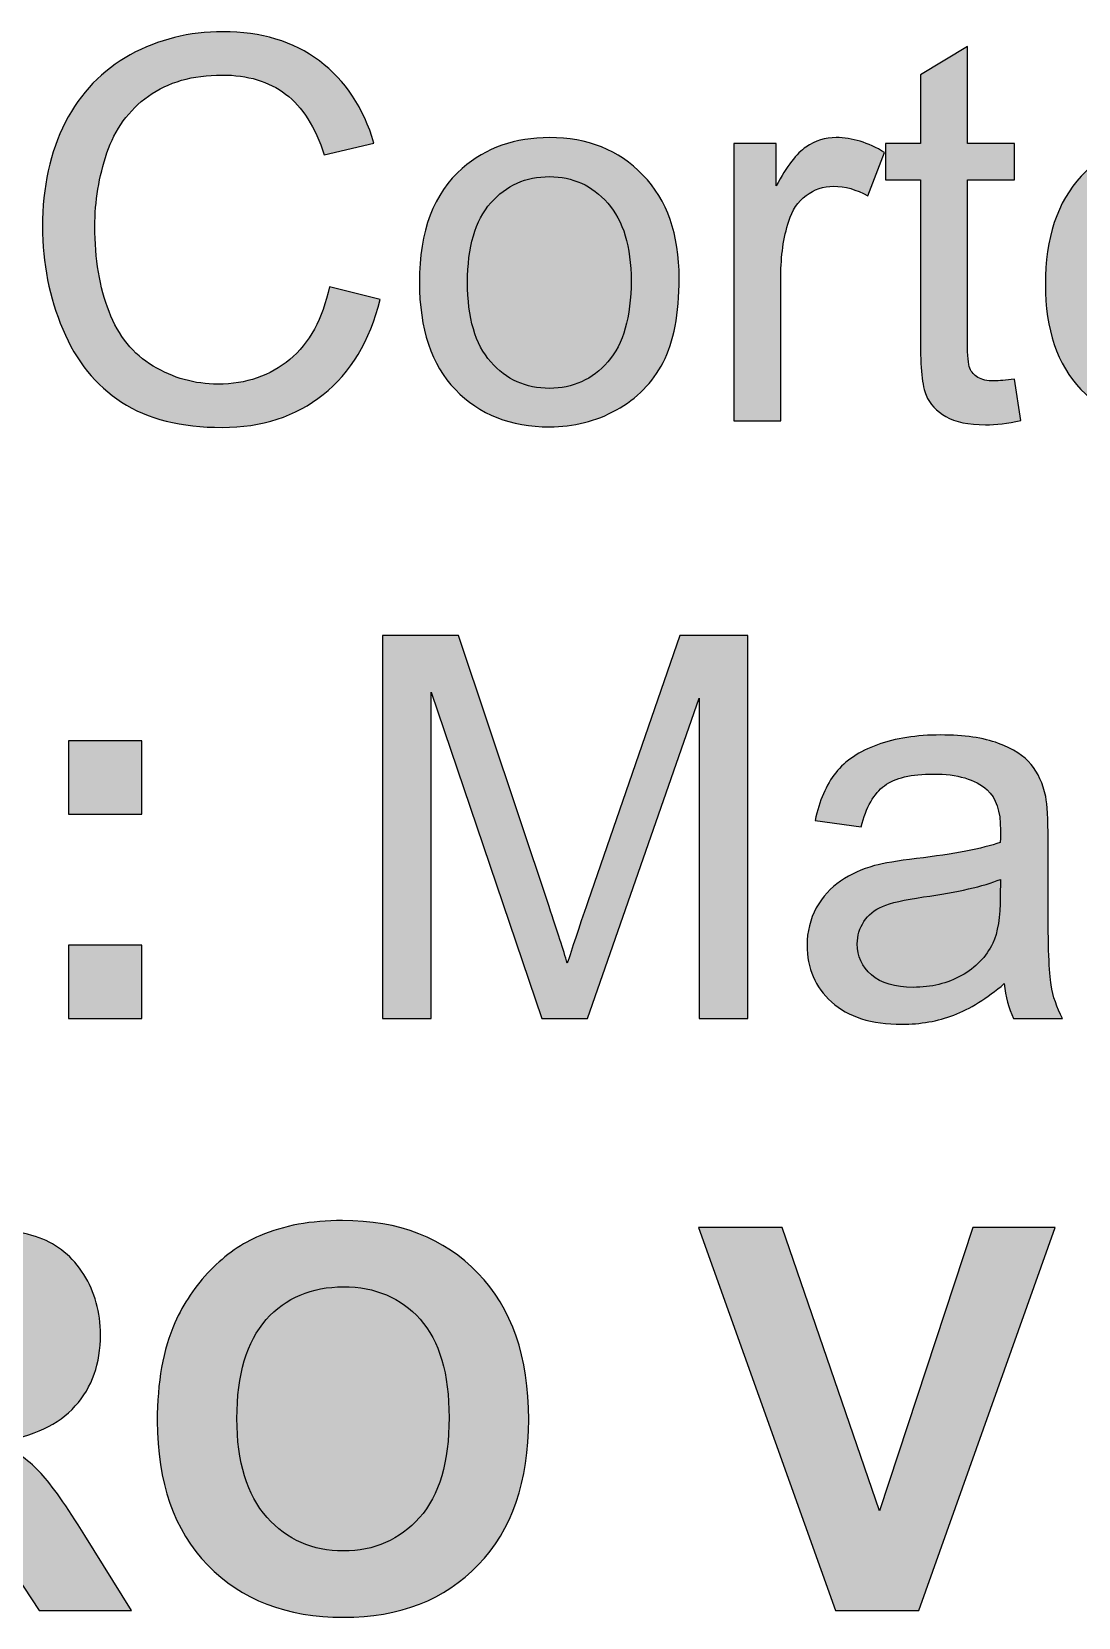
# Model space of a CAD drawing. Header units: centimetres. Extents: x -250 to 250, y -508 to 508.
# Drawn here: x -46.1 to 9.1, y 393.1 to 476.8 of the extents above; entities that cross this region are included whole.
import ezdxf

# ---------------------------------------------------------------- set-up
doc = ezdxf.new("R2010")
doc.units = ezdxf.units.CM
doc.header["$MEASUREMENT"] = 0
doc.layers.add('Capa 1', color=7, linetype='Continuous')

msp = doc.modelspace()

# ---------------------------------------------------------------- hatches: boundary and pattern name
at = {"layer": 'Capa 1', "true_color": 0x373435}
h = msp.add_hatch(color=250, dxfattribs=at)
edge = h.paths.add_edge_path()
edge.add_spline(control_points=[(-30.38687, 463.33389), (-30.38687, 463.33389), (-27.70576, 462.65656), (-27.70576, 462.65656), (-28.2655, 460.45993), (-29.27209, 458.79011), (-30.72553, 457.63771), (-32.17898, 456.4853), (-33.95698, 455.90674), (-36.05953, 455.90674), (-38.23264, 455.90674), (-40.00124, 456.34889), (-41.36531, 457.23789), (-42.72938, 458.12219), (-43.7642, 459.4063), (-44.47446, 461.08552), (-45.18472, 462.76945), (-45.5422, 464.57096), (-45.5422, 466.49948), (-45.5422, 468.60204), (-45.14238, 470.43648), (-44.33805, 472.00282), (-43.53372, 473.56915), (-42.39072, 474.75919), (-40.90905, 475.57293), (-39.42739, 476.38667), (-37.7952, 476.79119), (-36.0172, 476.79119), (-33.99461, 476.79119), (-32.29657, 476.27848), (-30.92309, 475.24837), (-29.5449, 474.21826), (-28.58535, 472.77422), (-28.04442, 470.91156), (-28.04442, 470.91156), (-30.66909, 470.29067), (-30.66909, 470.29067), (-31.13476, 471.75822), (-31.81679, 472.83067), (-32.70579, 473.49859), (-33.59479, 474.17122), (-34.71427, 474.50519), (-36.06424, 474.50519), (-37.61176, 474.50519), (-38.90998, 474.13359), (-39.9495, 473.39041), (-40.98901, 472.64722), (-41.72279, 471.64533), (-42.14142, 470.39415), (-42.56476, 469.13826), (-42.77642, 467.84474), (-42.77642, 466.51359), (-42.77642, 464.79674), (-42.52713, 463.29626), (-42.02853, 462.01685), (-41.52994, 460.73274), (-40.75383, 459.77789), (-39.7002, 459.14289), (-38.64657, 458.50789), (-37.50827, 458.19274), (-36.28061, 458.19274), (-34.78483, 458.19274), (-33.52424, 458.62548), (-32.48942, 459.48626), (-31.45461, 460.35174), (-30.75376, 461.63115), (-30.38687, 463.33389)], knot_values=[0, 0, 0, 0, 0.04545455, 0.04545455, 0.04545455, 0.09090909, 0.09090909, 0.09090909, 0.13636364, 0.13636364, 0.13636364, 0.18181818, 0.18181818, 0.18181818, 0.22727273, 0.22727273, 0.22727273, 0.27272727, 0.27272727, 0.27272727, 0.31818182, 0.31818182, 0.31818182, 0.36363636, 0.36363636, 0.36363636, 0.40909091, 0.40909091, 0.40909091, 0.45454545, 0.45454545, 0.45454545, 0.5, 0.5, 0.5, 0.54545455, 0.54545455, 0.54545455, 0.59090909, 0.59090909, 0.59090909, 0.63636364, 0.63636364, 0.63636364, 0.68181818, 0.68181818, 0.68181818, 0.72727273, 0.72727273, 0.72727273, 0.77272727, 0.77272727, 0.77272727, 0.81818182, 0.81818182, 0.81818182, 0.86363636, 0.86363636, 0.86363636, 0.90909091, 0.90909091, 0.90909091, 0.95454545, 0.95454545, 0.95454545, 1, 1, 1, 1], degree=3, periodic=1)
h = msp.add_hatch(color=250, dxfattribs=at)
edge = h.paths.add_edge_path()
edge.add_spline(control_points=[(5.77521, 458.46085), (5.77521, 458.46085), (6.11388, 456.26893), (6.11388, 456.26893), (5.41773, 456.12311), (4.79214, 456.04785), (4.24651, 456.04785), (3.3481, 456.04785), (2.65195, 456.18897), (2.15336, 456.47589), (1.65947, 456.76282), (1.3114, 457.13441), (1.10914, 457.60008), (0.90688, 458.06574), (0.8081, 459.04411), (0.8081, 460.53519), (0.8081, 460.53519), (0.8081, 468.97363), (0.8081, 468.97363), (0.8081, 468.97363), (-1.02634, 468.97363), (-1.02634, 468.97363), (-1.02634, 468.97363), (-1.02634, 470.89274), (-1.02634, 470.89274), (-1.02634, 470.89274), (0.8081, 470.89274), (0.8081, 470.89274), (0.8081, 470.89274), (0.8081, 474.51459), (0.8081, 474.51459), (0.8081, 474.51459), (3.29165, 476.00567), (3.29165, 476.00567), (3.29165, 476.00567), (3.29165, 470.89274), (3.29165, 470.89274), (3.29165, 470.89274), (5.77521, 470.89274), (5.77521, 470.89274), (5.77521, 470.89274), (5.77521, 468.97363), (5.77521, 468.97363), (5.77521, 468.97363), (3.29165, 468.97363), (3.29165, 468.97363), (3.29165, 468.97363), (3.29165, 460.39408), (3.29165, 460.39408), (3.29165, 459.68382), (3.33399, 459.22756), (3.42336, 459.0253), (3.50803, 458.82304), (3.64914, 458.66311), (3.84669, 458.54082), (4.04425, 458.42322), (4.32647, 458.36208), (4.69336, 458.36208), (4.96617, 458.36208), (5.32836, 458.395), (5.77521, 458.46085)], knot_values=[0, 0, 0, 0, 0.05, 0.05, 0.05, 0.1, 0.1, 0.1, 0.15, 0.15, 0.15, 0.2, 0.2, 0.2, 0.25, 0.25, 0.25, 0.3, 0.3, 0.3, 0.35, 0.35, 0.35, 0.4, 0.4, 0.4, 0.45, 0.45, 0.45, 0.5, 0.5, 0.5, 0.55, 0.55, 0.55, 0.6, 0.6, 0.6, 0.65, 0.65, 0.65, 0.7, 0.7, 0.7, 0.75, 0.75, 0.75, 0.8, 0.8, 0.8, 0.85, 0.85, 0.85, 0.9, 0.9, 0.9, 0.95, 0.95, 0.95, 1, 1, 1, 1], degree=3, periodic=1)
h = msp.add_hatch(color=250, dxfattribs=at)
edge = h.paths.add_edge_path()
edge.add_spline(control_points=[(-25.64083, 463.56908), (-25.64083, 466.27371), (-24.88823, 468.27748), (-23.37835, 469.58041), (-22.12246, 470.66226), (-20.58435, 471.20319), (-18.77342, 471.20319), (-16.76494, 471.20319), (-15.11864, 470.54467), (-13.83924, 469.22763), (-12.56453, 467.9153), (-11.92483, 466.09496), (-11.92483, 463.77604), (-11.92483, 461.89456), (-12.20705, 460.41759), (-12.7715, 459.34045), (-13.33594, 458.2633), (-14.15909, 457.42604), (-15.24094, 456.82867), (-16.31809, 456.2313), (-17.49872, 455.93497), (-18.77342, 455.93497), (-20.82423, 455.93497), (-22.47994, 456.58878), (-23.74523, 457.90111), (-25.01053, 459.21345), (-25.64083, 461.10434), (-25.64083, 463.56908)], knot_values=[0, 0, 0, 0, 0.11111111, 0.11111111, 0.11111111, 0.22222222, 0.22222222, 0.22222222, 0.33333333, 0.33333333, 0.33333333, 0.44444444, 0.44444444, 0.44444444, 0.55555556, 0.55555556, 0.55555556, 0.66666667, 0.66666667, 0.66666667, 0.77777778, 0.77777778, 0.77777778, 0.88888889, 0.88888889, 0.88888889, 1, 1, 1, 1], degree=3, periodic=1)
h = msp.add_hatch(color=250, dxfattribs=at)
edge = h.paths.add_edge_path()
edge.add_spline(control_points=[(-9.04146, 456.24541), (-9.04146, 456.24541), (-9.04146, 470.89274), (-9.04146, 470.89274), (-9.04146, 470.89274), (-6.8119, 470.89274), (-6.8119, 470.89274), (-6.8119, 470.89274), (-6.8119, 468.64908), (-6.8119, 468.64908), (-6.24275, 469.68859), (-5.71594, 470.37533), (-5.23146, 470.70459), (-4.74697, 471.03856), (-4.21546, 471.20319), (-3.6369, 471.20319), (-2.79964, 471.20319), (-1.94827, 470.93978), (-1.08279, 470.41767), (-1.08279, 470.41767), (-1.96709, 468.12696), (-1.96709, 468.12696), (-2.56916, 468.46563), (-3.17123, 468.63496), (-3.77331, 468.63496), (-4.31423, 468.63496), (-4.79872, 468.47033), (-5.22675, 468.14578), (-5.65479, 467.82122), (-5.96053, 467.36967), (-6.14397, 466.79111), (-6.42149, 465.91152), (-6.5579, 464.94726), (-6.5579, 463.89833), (-6.5579, 463.89833), (-6.5579, 456.24541), (-6.5579, 456.24541), (-6.5579, 456.24541), (-9.04146, 456.24541), (-9.04146, 456.24541)], knot_values=[0, 0, 0, 0, 0.07692308, 0.07692308, 0.07692308, 0.15384615, 0.15384615, 0.15384615, 0.23076923, 0.23076923, 0.23076923, 0.30769231, 0.30769231, 0.30769231, 0.38461538, 0.38461538, 0.38461538, 0.46153846, 0.46153846, 0.46153846, 0.53846154, 0.53846154, 0.53846154, 0.61538462, 0.61538462, 0.61538462, 0.69230769, 0.69230769, 0.69230769, 0.76923077, 0.76923077, 0.76923077, 0.84615385, 0.84615385, 0.84615385, 0.92307692, 0.92307692, 0.92307692, 1, 1, 1, 1], degree=3, periodic=1)
h = msp.add_hatch(color=250, dxfattribs=at)
edge = h.paths.add_edge_path()
edge.add_spline(control_points=[(18.2165, 460.98674), (18.2165, 460.98674), (20.78472, 460.64808), (20.78472, 460.64808), (20.38491, 459.157), (19.63702, 457.99519), (18.54576, 457.17204), (17.4545, 456.34889), (16.06221, 455.93497), (14.36417, 455.93497), (12.22869, 455.93497), (10.53535, 456.59348), (9.28417, 457.91052), (8.03298, 459.22285), (7.40739, 461.07141), (7.40739, 463.44678), (7.40739, 465.90211), (8.03769, 467.81182), (9.30298, 469.16648), (10.56828, 470.52585), (12.20987, 471.20319), (14.22776, 471.20319), (16.1798, 471.20319), (17.77435, 470.53996), (19.01143, 469.20882), (20.2485, 467.87767), (20.86939, 466.00559), (20.86939, 463.59259), (20.86939, 463.44678), (20.86469, 463.22571), (20.85528, 462.93408), (20.85528, 462.93408), (9.94739, 462.93408), (9.94739, 462.93408), (10.04147, 461.33011), (10.49302, 460.09774), (11.31147, 459.24637), (12.12521, 458.395), (13.14591, 457.96697), (14.36417, 457.96697), (15.27198, 457.96697), (16.04809, 458.20685), (16.6878, 458.68663), (17.33221, 459.16641), (17.84021, 459.93311), (18.2165, 460.98674)], knot_values=[0, 0, 0, 0, 0.06666667, 0.06666667, 0.06666667, 0.13333333, 0.13333333, 0.13333333, 0.2, 0.2, 0.2, 0.26666667, 0.26666667, 0.26666667, 0.33333333, 0.33333333, 0.33333333, 0.4, 0.4, 0.4, 0.46666667, 0.46666667, 0.46666667, 0.53333333, 0.53333333, 0.53333333, 0.6, 0.6, 0.6, 0.66666667, 0.66666667, 0.66666667, 0.73333333, 0.73333333, 0.73333333, 0.8, 0.8, 0.8, 0.86666667, 0.86666667, 0.86666667, 0.93333333, 0.93333333, 0.93333333, 1, 1, 1, 1], degree=3, periodic=1)
h = msp.add_hatch(color=250, dxfattribs=at)
edge = h.paths.add_edge_path()
edge.add_spline(control_points=[(-23.10083, 463.56437), (-23.10083, 461.6923), (-22.6916, 460.29059), (-21.87316, 459.36397), (-21.05001, 458.43263), (-20.0199, 457.96697), (-18.77342, 457.96697), (-17.54105, 457.96697), (-16.51564, 458.43263), (-15.69249, 459.36867), (-14.87405, 460.30471), (-14.46483, 461.72993), (-14.46483, 463.64433), (-14.46483, 465.45056), (-14.87875, 466.81933), (-15.7019, 467.74596), (-16.52505, 468.6773), (-17.55046, 469.14296), (-18.77342, 469.14296), (-20.0199, 469.14296), (-21.05001, 468.682), (-21.87316, 467.75537), (-22.6916, 466.82874), (-23.10083, 465.43174), (-23.10083, 463.56437)], knot_values=[0, 0, 0, 0, 0.125, 0.125, 0.125, 0.25, 0.25, 0.25, 0.375, 0.375, 0.375, 0.5, 0.5, 0.5, 0.625, 0.625, 0.625, 0.75, 0.75, 0.75, 0.875, 0.875, 0.875, 1, 1, 1, 1], degree=3, periodic=1)
h = msp.add_hatch(color=250, dxfattribs=at)
edge = h.paths.add_edge_path()
edge.add_spline(control_points=[(-27.58345, 424.71648), (-27.58345, 424.71648), (-27.58345, 444.92359), (-27.58345, 444.92359), (-27.58345, 444.92359), (-23.5759, 444.92359), (-23.5759, 444.92359), (-23.5759, 444.92359), (-18.79694, 430.61963), (-18.79694, 430.61963), (-18.35479, 429.28848), (-18.03494, 428.29129), (-17.83268, 427.62807), (-17.6022, 428.36185), (-17.24001, 429.4437), (-16.75083, 430.86892), (-16.75083, 430.86892), (-11.8872, 444.92359), (-11.8872, 444.92359), (-11.8872, 444.92359), (-8.30768, 444.92359), (-8.30768, 444.92359), (-8.30768, 444.92359), (-8.30768, 424.71648), (-8.30768, 424.71648), (-8.30768, 424.71648), (-10.8759, 424.71648), (-10.8759, 424.71648), (-10.8759, 424.71648), (-10.8759, 441.62159), (-10.8759, 441.62159), (-10.8759, 441.62159), (-16.77434, 424.71648), (-16.77434, 424.71648), (-16.77434, 424.71648), (-19.18264, 424.71648), (-19.18264, 424.71648), (-19.18264, 424.71648), (-25.01523, 441.93203), (-25.01523, 441.93203), (-25.01523, 441.93203), (-25.01523, 424.71648), (-25.01523, 424.71648), (-25.01523, 424.71648), (-27.58345, 424.71648), (-27.58345, 424.71648)], knot_values=[0, 0, 0, 0, 0.06666667, 0.06666667, 0.06666667, 0.13333333, 0.13333333, 0.13333333, 0.2, 0.2, 0.2, 0.26666667, 0.26666667, 0.26666667, 0.33333333, 0.33333333, 0.33333333, 0.4, 0.4, 0.4, 0.46666667, 0.46666667, 0.46666667, 0.53333333, 0.53333333, 0.53333333, 0.6, 0.6, 0.6, 0.66666667, 0.66666667, 0.66666667, 0.73333333, 0.73333333, 0.73333333, 0.8, 0.8, 0.8, 0.86666667, 0.86666667, 0.86666667, 0.93333333, 0.93333333, 0.93333333, 1, 1, 1, 1], degree=3, periodic=1)
at = {"layer": 'Capa 1', "true_color": 0x00a859}
h = msp.add_hatch(color=114, dxfattribs=at)
edge = h.paths.add_edge_path()
edge.add_spline(control_points=[(-44.17341, 435.49737), (-44.17341, 435.49737), (-44.17341, 439.36381), (-44.17341, 439.36381), (-44.17341, 439.36381), (-40.30697, 439.36381), (-40.30697, 439.36381), (-40.30697, 439.36381), (-40.30697, 435.49737), (-40.30697, 435.49737), (-40.30697, 435.49737), (-44.17341, 435.49737), (-44.17341, 435.49737)], knot_values=[0, 0, 0, 0, 0.25, 0.25, 0.25, 0.5, 0.5, 0.5, 0.75, 0.75, 0.75, 1, 1, 1, 1], degree=3, periodic=1)
at = {"layer": 'Capa 1', "true_color": 0x373435}
h = msp.add_hatch(color=250, dxfattribs=at)
edge = h.paths.add_edge_path()
edge.add_spline(control_points=[(5.23899, 426.55092), (4.31706, 425.76541), (3.42806, 425.21507), (2.57669, 424.89052), (1.72532, 424.56596), (0.8128, 424.40604), (-0.16557, 424.40604), (-1.77423, 424.40604), (-3.01131, 424.79644), (-3.87679, 425.58196), (-4.74227, 426.36278), (-5.17501, 427.36466), (-5.17501, 428.58292), (-5.17501, 429.29789), (-5.01038, 429.9517), (-4.68583, 430.54437), (-4.35657, 431.13703), (-3.92853, 431.60741), (-3.40171, 431.96489), (-2.8702, 432.32237), (-2.27753, 432.59518), (-1.61431, 432.77863), (-1.12512, 432.90563), (-0.38664, 433.02792), (0.59643, 433.15022), (2.60021, 433.3854), (4.08188, 433.67233), (5.02732, 434.00159), (5.03673, 434.34026), (5.04143, 434.55663), (5.04143, 434.646), (5.04143, 435.65259), (4.80625, 436.36285), (4.33588, 436.77677), (3.70088, 437.33652), (2.75543, 437.61403), (1.50425, 437.61403), (0.33303, 437.61403), (-0.53246, 437.40707), (-1.08749, 436.99785), (-1.64723, 436.58863), (-2.05645, 435.86426), (-2.32457, 434.82003), (-2.32457, 434.82003), (-4.75168, 435.1587), (-4.75168, 435.1587), (-4.5306, 436.19822), (-4.16842, 437.04018), (-3.66042, 437.67989), (-3.15242, 438.31959), (-2.41864, 438.80877), (-1.45908, 439.15685), (-0.50423, 439.50022), (0.61054, 439.67426), (1.87114, 439.67426), (3.12232, 439.67426), (4.14303, 439.52844), (4.92854, 439.23211), (5.70936, 438.93577), (6.28791, 438.56889), (6.6548, 438.12203), (7.02169, 437.67518), (7.2804, 437.11074), (7.43091, 436.4287), (7.51088, 436.00537), (7.55321, 435.24337), (7.55321, 434.1474), (7.55321, 434.1474), (7.55321, 430.85481), (7.55321, 430.85481), (7.55321, 428.5547), (7.60495, 427.10126), (7.70843, 426.48507), (7.80721, 425.86889), (8.01417, 425.28092), (8.31521, 424.71648), (8.31521, 424.71648), (5.71877, 424.71648), (5.71877, 424.71648), (5.46947, 425.23859), (5.30954, 425.85007), (5.23899, 426.55092)], knot_values=[0, 0, 0, 0, 0.03703704, 0.03703704, 0.03703704, 0.07407407, 0.07407407, 0.07407407, 0.11111111, 0.11111111, 0.11111111, 0.14814815, 0.14814815, 0.14814815, 0.18518519, 0.18518519, 0.18518519, 0.22222222, 0.22222222, 0.22222222, 0.25925926, 0.25925926, 0.25925926, 0.2962963, 0.2962963, 0.2962963, 0.33333333, 0.33333333, 0.33333333, 0.37037037, 0.37037037, 0.37037037, 0.40740741, 0.40740741, 0.40740741, 0.44444444, 0.44444444, 0.44444444, 0.48148148, 0.48148148, 0.48148148, 0.51851852, 0.51851852, 0.51851852, 0.55555556, 0.55555556, 0.55555556, 0.59259259, 0.59259259, 0.59259259, 0.62962963, 0.62962963, 0.62962963, 0.66666667, 0.66666667, 0.66666667, 0.7037037, 0.7037037, 0.7037037, 0.74074074, 0.74074074, 0.74074074, 0.77777778, 0.77777778, 0.77777778, 0.81481481, 0.81481481, 0.81481481, 0.85185185, 0.85185185, 0.85185185, 0.88888889, 0.88888889, 0.88888889, 0.92592593, 0.92592593, 0.92592593, 0.96296296, 0.96296296, 0.96296296, 1, 1, 1, 1], degree=3, periodic=1)
h = msp.add_hatch(color=250, dxfattribs=at)
edge = h.paths.add_edge_path()
edge.add_spline(control_points=[(5.04143, 432.05426), (4.13832, 431.68737), (2.78366, 431.37692), (0.97743, 431.12292), (-0.04797, 430.97711), (-0.77234, 430.81248), (-1.19568, 430.62903), (-1.61901, 430.44559), (-1.94357, 430.17748), (-2.17405, 429.82941), (-2.40453, 429.47663), (-2.52212, 429.08622), (-2.52212, 428.65348), (-2.52212, 427.99966), (-2.27283, 427.44933), (-1.76953, 427.01189), (-1.26623, 426.57444), (-0.53246, 426.35337), (0.4318, 426.35337), (1.38666, 426.35337), (2.23803, 426.56033), (2.98591, 426.97896), (3.7291, 427.39289), (4.27943, 427.96204), (4.62751, 428.6817), (4.89562, 429.24144), (5.02732, 430.06459), (5.02732, 431.15115), (5.02732, 431.15115), (5.04143, 432.05426), (5.04143, 432.05426)], knot_values=[0, 0, 0, 0, 0.1, 0.1, 0.1, 0.2, 0.2, 0.2, 0.3, 0.3, 0.3, 0.4, 0.4, 0.4, 0.5, 0.5, 0.5, 0.6, 0.6, 0.6, 0.7, 0.7, 0.7, 0.8, 0.8, 0.8, 0.9, 0.9, 0.9, 1, 1, 1, 1], degree=3, periodic=1)
at = {"layer": 'Capa 1', "true_color": 0x00a859}
h = msp.add_hatch(color=114, dxfattribs=at)
edge = h.paths.add_edge_path()
edge.add_spline(control_points=[(-44.17341, 424.71648), (-44.17341, 424.71648), (-44.17341, 428.58292), (-44.17341, 428.58292), (-44.17341, 428.58292), (-40.30697, 428.58292), (-40.30697, 428.58292), (-40.30697, 428.58292), (-40.30697, 424.71648), (-40.30697, 424.71648), (-40.30697, 424.71648), (-44.17341, 424.71648), (-44.17341, 424.71648)], knot_values=[0, 0, 0, 0, 0.25, 0.25, 0.25, 0.5, 0.5, 0.5, 0.75, 0.75, 0.75, 1, 1, 1, 1], degree=3, periodic=1)
h = msp.add_hatch(color=114, dxfattribs=at)
edge = h.paths.add_edge_path()
edge.add_spline(control_points=[(-59.0183, 393.4739), (-59.0183, 393.4739), (-59.0183, 413.68101), (-59.0183, 413.68101), (-59.0183, 413.68101), (-50.42463, 413.68101), (-50.42463, 413.68101), (-48.26563, 413.68101), (-46.6946, 413.49756), (-45.71623, 413.13538), (-44.73315, 412.77319), (-43.95234, 412.12879), (-43.36437, 411.20216), (-42.77641, 410.27082), (-42.48008, 409.21249), (-42.48008, 408.01775), (-42.48008, 406.49845), (-42.92223, 405.24727), (-43.81123, 404.25949), (-44.70023, 403.27171), (-46.02667, 402.65082), (-47.79526, 402.39212), (-46.91567, 401.87942), (-46.1913, 401.31497), (-45.62215, 400.69879), (-45.0483, 400.0826), (-44.27689, 398.98664), (-43.30793, 397.4156), (-43.30793, 397.4156), (-40.84319, 393.4739), (-40.84319, 393.4739), (-40.84319, 393.4739), (-45.72093, 393.4739), (-45.72093, 393.4739), (-45.72093, 393.4739), (-48.64663, 397.88597), (-48.64663, 397.88597), (-49.69556, 399.45231), (-50.41523, 400.44008), (-50.80563, 400.84931), (-51.19134, 401.25382), (-51.60056, 401.53605), (-52.0333, 401.68657), (-52.47074, 401.83708), (-53.15748, 401.91234), (-54.09822, 401.91234), (-54.09822, 401.91234), (-54.92608, 401.91234), (-54.92608, 401.91234), (-54.92608, 401.91234), (-54.92608, 393.4739), (-54.92608, 393.4739), (-54.92608, 393.4739), (-59.0183, 393.4739), (-59.0183, 393.4739)], knot_values=[0, 0, 0, 0, 0.05555556, 0.05555556, 0.05555556, 0.11111111, 0.11111111, 0.11111111, 0.16666667, 0.16666667, 0.16666667, 0.22222222, 0.22222222, 0.22222222, 0.27777778, 0.27777778, 0.27777778, 0.33333333, 0.33333333, 0.33333333, 0.38888889, 0.38888889, 0.38888889, 0.44444444, 0.44444444, 0.44444444, 0.5, 0.5, 0.5, 0.55555556, 0.55555556, 0.55555556, 0.61111111, 0.61111111, 0.61111111, 0.66666667, 0.66666667, 0.66666667, 0.72222222, 0.72222222, 0.72222222, 0.77777778, 0.77777778, 0.77777778, 0.83333333, 0.83333333, 0.83333333, 0.88888889, 0.88888889, 0.88888889, 0.94444444, 0.94444444, 0.94444444, 1, 1, 1, 1], degree=3, periodic=1)
h = msp.add_hatch(color=114, dxfattribs=at)
edge = h.paths.add_edge_path()
edge.add_spline(control_points=[(-39.48381, 403.45516), (-39.48381, 405.51538), (-39.17337, 407.24634), (-38.55719, 408.64805), (-38.10093, 409.67816), (-37.47063, 410.60479), (-36.6757, 411.42323), (-35.88078, 412.24168), (-35.01059, 412.84845), (-34.06515, 413.24827), (-32.80456, 413.77979), (-31.35111, 414.0479), (-29.70482, 414.0479), (-26.72267, 414.0479), (-24.34259, 413.12127), (-22.55048, 411.27271), (-20.76308, 409.41945), (-19.86937, 406.84653), (-19.86937, 403.54923), (-19.86937, 400.28016), (-20.75837, 397.72134), (-22.53167, 395.87749), (-24.30496, 394.02894), (-26.68033, 393.10701), (-29.64837, 393.10701), (-32.65404, 393.10701), (-35.04822, 394.02423), (-36.82152, 395.86338), (-38.59481, 397.69783), (-39.48381, 400.22842), (-39.48381, 403.45516)], knot_values=[0, 0, 0, 0, 0.1, 0.1, 0.1, 0.2, 0.2, 0.2, 0.3, 0.3, 0.3, 0.4, 0.4, 0.4, 0.5, 0.5, 0.5, 0.6, 0.6, 0.6, 0.7, 0.7, 0.7, 0.8, 0.8, 0.8, 0.9, 0.9, 0.9, 1, 1, 1, 1], degree=3, periodic=1)
h = msp.add_hatch(color=114, dxfattribs=at)
edge = h.paths.add_edge_path()
edge.add_spline(control_points=[(-3.67453, 393.4739), (-3.67453, 393.4739), (-10.90412, 413.68101), (-10.90412, 413.68101), (-10.90412, 413.68101), (-6.48264, 413.68101), (-6.48264, 413.68101), (-6.48264, 413.68101), (-1.3509, 398.72323), (-1.3509, 398.72323), (-1.3509, 398.72323), (3.57388, 413.68101), (3.57388, 413.68101), (3.57388, 413.68101), (7.9201, 413.68101), (7.9201, 413.68101), (7.9201, 413.68101), (0.73284, 393.4739), (0.73284, 393.4739), (0.73284, 393.4739), (-3.67453, 393.4739), (-3.67453, 393.4739)], knot_values=[0, 0, 0, 0, 0.14285714, 0.14285714, 0.14285714, 0.28571429, 0.28571429, 0.28571429, 0.42857143, 0.42857143, 0.42857143, 0.57142857, 0.57142857, 0.57142857, 0.71428571, 0.71428571, 0.71428571, 0.85714286, 0.85714286, 0.85714286, 1, 1, 1, 1], degree=3, periodic=1)
h = msp.add_hatch(color=114, dxfattribs=at)
edge = h.paths.add_edge_path()
edge.add_spline(control_points=[(-35.2787, 403.59157), (-35.2787, 401.30086), (-34.74719, 399.5652), (-33.68885, 398.37986), (-32.63052, 397.19923), (-31.28526, 396.60657), (-29.65778, 396.60657), (-28.02559, 396.60657), (-26.68974, 397.19453), (-25.64082, 398.36575), (-24.59659, 399.54168), (-24.07448, 401.30086), (-24.07448, 403.64801), (-24.07448, 405.96694), (-24.58248, 407.6979), (-25.60319, 408.83619), (-26.61919, 409.97919), (-27.96915, 410.54834), (-29.65778, 410.54834), (-31.3417, 410.54834), (-32.70107, 409.96979), (-33.73119, 408.81738), (-34.7613, 407.66027), (-35.2787, 405.9199), (-35.2787, 403.59157)], knot_values=[0, 0, 0, 0, 0.125, 0.125, 0.125, 0.25, 0.25, 0.25, 0.375, 0.375, 0.375, 0.5, 0.5, 0.5, 0.625, 0.625, 0.625, 0.75, 0.75, 0.75, 0.875, 0.875, 0.875, 1, 1, 1, 1], degree=3, periodic=1)

# ---------------------------------------------------------------- linework, layer by layer
at = {"layer": 'Capa 1', "color": 250}
for points, knots in [([(-30.38687, 463.33389), (-30.38687, 463.33389), (-27.70576, 462.65656), (-27.70576, 462.65656), (-28.2655, 460.45993), (-29.27209, 458.79011), (-30.72553, 457.63771), (-32.17898, 456.4853), (-33.95698, 455.90674), (-36.05953, 455.90674), (-38.23264, 455.90674), (-40.00124, 456.34889), (-41.36531, 457.23789), (-42.72938, 458.12219), (-43.7642, 459.4063), (-44.47446, 461.08552), (-45.18472, 462.76945), (-45.5422, 464.57096), (-45.5422, 466.49948), (-45.5422, 468.60204), (-45.14238, 470.43648), (-44.33805, 472.00282), (-43.53372, 473.56915), (-42.39072, 474.75919), (-40.90905, 475.57293), (-39.42739, 476.38667), (-37.7952, 476.79119), (-36.0172, 476.79119), (-33.99461, 476.79119), (-32.29657, 476.27848), (-30.92309, 475.24837), (-29.5449, 474.21826), (-28.58535, 472.77422), (-28.04442, 470.91156), (-28.04442, 470.91156), (-30.66909, 470.29067), (-30.66909, 470.29067), (-31.13476, 471.75822), (-31.81679, 472.83067), (-32.70579, 473.49859), (-33.59479, 474.17122), (-34.71427, 474.50519), (-36.06424, 474.50519), (-37.61176, 474.50519), (-38.90998, 474.13359), (-39.9495, 473.39041), (-40.98901, 472.64722), (-41.72279, 471.64533), (-42.14142, 470.39415), (-42.56476, 469.13826), (-42.77642, 467.84474), (-42.77642, 466.51359), (-42.77642, 464.79674), (-42.52713, 463.29626), (-42.02853, 462.01685), (-41.52994, 460.73274), (-40.75383, 459.77789), (-39.7002, 459.14289), (-38.64657, 458.50789), (-37.50827, 458.19274), (-36.28061, 458.19274), (-34.78483, 458.19274), (-33.52424, 458.62548), (-32.48942, 459.48626), (-31.45461, 460.35174), (-30.75376, 461.63115), (-30.38687, 463.33389)], [0, 0, 0, 0, 0.04545455, 0.04545455, 0.04545455, 0.09090909, 0.09090909, 0.09090909, 0.13636364, 0.13636364, 0.13636364, 0.18181818, 0.18181818, 0.18181818, 0.22727273, 0.22727273, 0.22727273, 0.27272727, 0.27272727, 0.27272727, 0.31818182, 0.31818182, 0.31818182, 0.36363636, 0.36363636, 0.36363636, 0.40909091, 0.40909091, 0.40909091, 0.45454545, 0.45454545, 0.45454545, 0.5, 0.5, 0.5, 0.54545455, 0.54545455, 0.54545455, 0.59090909, 0.59090909, 0.59090909, 0.63636364, 0.63636364, 0.63636364, 0.68181818, 0.68181818, 0.68181818, 0.72727273, 0.72727273, 0.72727273, 0.77272727, 0.77272727, 0.77272727, 0.81818182, 0.81818182, 0.81818182, 0.86363636, 0.86363636, 0.86363636, 0.90909091, 0.90909091, 0.90909091, 0.95454545, 0.95454545, 0.95454545, 1, 1, 1, 1]), ([(5.77521, 458.46085), (5.77521, 458.46085), (6.11388, 456.26893), (6.11388, 456.26893), (5.41773, 456.12311), (4.79214, 456.04785), (4.24651, 456.04785), (3.3481, 456.04785), (2.65195, 456.18897), (2.15336, 456.47589), (1.65947, 456.76282), (1.3114, 457.13441), (1.10914, 457.60008), (0.90688, 458.06574), (0.8081, 459.04411), (0.8081, 460.53519), (0.8081, 460.53519), (0.8081, 468.97363), (0.8081, 468.97363), (0.8081, 468.97363), (-1.02634, 468.97363), (-1.02634, 468.97363), (-1.02634, 468.97363), (-1.02634, 470.89274), (-1.02634, 470.89274), (-1.02634, 470.89274), (0.8081, 470.89274), (0.8081, 470.89274), (0.8081, 470.89274), (0.8081, 474.51459), (0.8081, 474.51459), (0.8081, 474.51459), (3.29165, 476.00567), (3.29165, 476.00567), (3.29165, 476.00567), (3.29165, 470.89274), (3.29165, 470.89274), (3.29165, 470.89274), (5.77521, 470.89274), (5.77521, 470.89274), (5.77521, 470.89274), (5.77521, 468.97363), (5.77521, 468.97363), (5.77521, 468.97363), (3.29165, 468.97363), (3.29165, 468.97363), (3.29165, 468.97363), (3.29165, 460.39408), (3.29165, 460.39408), (3.29165, 459.68382), (3.33399, 459.22756), (3.42336, 459.0253), (3.50803, 458.82304), (3.64914, 458.66311), (3.84669, 458.54082), (4.04425, 458.42322), (4.32647, 458.36208), (4.69336, 458.36208), (4.96617, 458.36208), (5.32836, 458.395), (5.77521, 458.46085)], [0, 0, 0, 0, 0.05, 0.05, 0.05, 0.1, 0.1, 0.1, 0.15, 0.15, 0.15, 0.2, 0.2, 0.2, 0.25, 0.25, 0.25, 0.3, 0.3, 0.3, 0.35, 0.35, 0.35, 0.4, 0.4, 0.4, 0.45, 0.45, 0.45, 0.5, 0.5, 0.5, 0.55, 0.55, 0.55, 0.6, 0.6, 0.6, 0.65, 0.65, 0.65, 0.7, 0.7, 0.7, 0.75, 0.75, 0.75, 0.8, 0.8, 0.8, 0.85, 0.85, 0.85, 0.9, 0.9, 0.9, 0.95, 0.95, 0.95, 1, 1, 1, 1]), ([(-25.64083, 463.56908), (-25.64083, 466.27371), (-24.88823, 468.27748), (-23.37835, 469.58041), (-22.12246, 470.66226), (-20.58435, 471.20319), (-18.77342, 471.20319), (-16.76494, 471.20319), (-15.11864, 470.54467), (-13.83924, 469.22763), (-12.56453, 467.9153), (-11.92483, 466.09496), (-11.92483, 463.77604), (-11.92483, 461.89456), (-12.20705, 460.41759), (-12.7715, 459.34045), (-13.33594, 458.2633), (-14.15909, 457.42604), (-15.24094, 456.82867), (-16.31809, 456.2313), (-17.49872, 455.93497), (-18.77342, 455.93497), (-20.82423, 455.93497), (-22.47994, 456.58878), (-23.74523, 457.90111), (-25.01053, 459.21345), (-25.64083, 461.10434), (-25.64083, 463.56908)], [0, 0, 0, 0, 0.11111111, 0.11111111, 0.11111111, 0.22222222, 0.22222222, 0.22222222, 0.33333333, 0.33333333, 0.33333333, 0.44444444, 0.44444444, 0.44444444, 0.55555556, 0.55555556, 0.55555556, 0.66666667, 0.66666667, 0.66666667, 0.77777778, 0.77777778, 0.77777778, 0.88888889, 0.88888889, 0.88888889, 1, 1, 1, 1]), ([(-9.04146, 456.24541), (-9.04146, 456.24541), (-9.04146, 470.89274), (-9.04146, 470.89274), (-9.04146, 470.89274), (-6.8119, 470.89274), (-6.8119, 470.89274), (-6.8119, 470.89274), (-6.8119, 468.64908), (-6.8119, 468.64908), (-6.24275, 469.68859), (-5.71594, 470.37533), (-5.23146, 470.70459), (-4.74697, 471.03856), (-4.21546, 471.20319), (-3.6369, 471.20319), (-2.79964, 471.20319), (-1.94827, 470.93978), (-1.08279, 470.41767), (-1.08279, 470.41767), (-1.96709, 468.12696), (-1.96709, 468.12696), (-2.56916, 468.46563), (-3.17123, 468.63496), (-3.77331, 468.63496), (-4.31423, 468.63496), (-4.79872, 468.47033), (-5.22675, 468.14578), (-5.65479, 467.82122), (-5.96053, 467.36967), (-6.14397, 466.79111), (-6.42149, 465.91152), (-6.5579, 464.94726), (-6.5579, 463.89833), (-6.5579, 463.89833), (-6.5579, 456.24541), (-6.5579, 456.24541), (-6.5579, 456.24541), (-9.04146, 456.24541), (-9.04146, 456.24541)], [0, 0, 0, 0, 0.07692308, 0.07692308, 0.07692308, 0.15384615, 0.15384615, 0.15384615, 0.23076923, 0.23076923, 0.23076923, 0.30769231, 0.30769231, 0.30769231, 0.38461538, 0.38461538, 0.38461538, 0.46153846, 0.46153846, 0.46153846, 0.53846154, 0.53846154, 0.53846154, 0.61538462, 0.61538462, 0.61538462, 0.69230769, 0.69230769, 0.69230769, 0.76923077, 0.76923077, 0.76923077, 0.84615385, 0.84615385, 0.84615385, 0.92307692, 0.92307692, 0.92307692, 1, 1, 1, 1]), ([(18.2165, 460.98674), (18.2165, 460.98674), (20.78472, 460.64808), (20.78472, 460.64808), (20.38491, 459.157), (19.63702, 457.99519), (18.54576, 457.17204), (17.4545, 456.34889), (16.06221, 455.93497), (14.36417, 455.93497), (12.22869, 455.93497), (10.53535, 456.59348), (9.28417, 457.91052), (8.03298, 459.22285), (7.40739, 461.07141), (7.40739, 463.44678), (7.40739, 465.90211), (8.03769, 467.81182), (9.30298, 469.16648), (10.56828, 470.52585), (12.20987, 471.20319), (14.22776, 471.20319), (16.1798, 471.20319), (17.77435, 470.53996), (19.01143, 469.20882), (20.2485, 467.87767), (20.86939, 466.00559), (20.86939, 463.59259), (20.86939, 463.44678), (20.86469, 463.22571), (20.85528, 462.93408), (20.85528, 462.93408), (9.94739, 462.93408), (9.94739, 462.93408), (10.04147, 461.33011), (10.49302, 460.09774), (11.31147, 459.24637), (12.12521, 458.395), (13.14591, 457.96697), (14.36417, 457.96697), (15.27198, 457.96697), (16.04809, 458.20685), (16.6878, 458.68663), (17.33221, 459.16641), (17.84021, 459.93311), (18.2165, 460.98674)], [0, 0, 0, 0, 0.06666667, 0.06666667, 0.06666667, 0.13333333, 0.13333333, 0.13333333, 0.2, 0.2, 0.2, 0.26666667, 0.26666667, 0.26666667, 0.33333333, 0.33333333, 0.33333333, 0.4, 0.4, 0.4, 0.46666667, 0.46666667, 0.46666667, 0.53333333, 0.53333333, 0.53333333, 0.6, 0.6, 0.6, 0.66666667, 0.66666667, 0.66666667, 0.73333333, 0.73333333, 0.73333333, 0.8, 0.8, 0.8, 0.86666667, 0.86666667, 0.86666667, 0.93333333, 0.93333333, 0.93333333, 1, 1, 1, 1]), ([(-23.10083, 463.56437), (-23.10083, 461.6923), (-22.6916, 460.29059), (-21.87316, 459.36397), (-21.05001, 458.43263), (-20.0199, 457.96697), (-18.77342, 457.96697), (-17.54105, 457.96697), (-16.51564, 458.43263), (-15.69249, 459.36867), (-14.87405, 460.30471), (-14.46483, 461.72993), (-14.46483, 463.64433), (-14.46483, 465.45056), (-14.87875, 466.81933), (-15.7019, 467.74596), (-16.52505, 468.6773), (-17.55046, 469.14296), (-18.77342, 469.14296), (-20.0199, 469.14296), (-21.05001, 468.682), (-21.87316, 467.75537), (-22.6916, 466.82874), (-23.10083, 465.43174), (-23.10083, 463.56437)], [0, 0, 0, 0, 0.125, 0.125, 0.125, 0.25, 0.25, 0.25, 0.375, 0.375, 0.375, 0.5, 0.5, 0.5, 0.625, 0.625, 0.625, 0.75, 0.75, 0.75, 0.875, 0.875, 0.875, 1, 1, 1, 1]), ([(-27.58345, 424.71648), (-27.58345, 424.71648), (-27.58345, 444.92359), (-27.58345, 444.92359), (-27.58345, 444.92359), (-23.5759, 444.92359), (-23.5759, 444.92359), (-23.5759, 444.92359), (-18.79694, 430.61963), (-18.79694, 430.61963), (-18.35479, 429.28848), (-18.03494, 428.29129), (-17.83268, 427.62807), (-17.6022, 428.36185), (-17.24001, 429.4437), (-16.75083, 430.86892), (-16.75083, 430.86892), (-11.8872, 444.92359), (-11.8872, 444.92359), (-11.8872, 444.92359), (-8.30768, 444.92359), (-8.30768, 444.92359), (-8.30768, 444.92359), (-8.30768, 424.71648), (-8.30768, 424.71648), (-8.30768, 424.71648), (-10.8759, 424.71648), (-10.8759, 424.71648), (-10.8759, 424.71648), (-10.8759, 441.62159), (-10.8759, 441.62159), (-10.8759, 441.62159), (-16.77434, 424.71648), (-16.77434, 424.71648), (-16.77434, 424.71648), (-19.18264, 424.71648), (-19.18264, 424.71648), (-19.18264, 424.71648), (-25.01523, 441.93203), (-25.01523, 441.93203), (-25.01523, 441.93203), (-25.01523, 424.71648), (-25.01523, 424.71648), (-25.01523, 424.71648), (-27.58345, 424.71648), (-27.58345, 424.71648)], [0, 0, 0, 0, 0.06666667, 0.06666667, 0.06666667, 0.13333333, 0.13333333, 0.13333333, 0.2, 0.2, 0.2, 0.26666667, 0.26666667, 0.26666667, 0.33333333, 0.33333333, 0.33333333, 0.4, 0.4, 0.4, 0.46666667, 0.46666667, 0.46666667, 0.53333333, 0.53333333, 0.53333333, 0.6, 0.6, 0.6, 0.66666667, 0.66666667, 0.66666667, 0.73333333, 0.73333333, 0.73333333, 0.8, 0.8, 0.8, 0.86666667, 0.86666667, 0.86666667, 0.93333333, 0.93333333, 0.93333333, 1, 1, 1, 1]), ([(5.23899, 426.55092), (4.31706, 425.76541), (3.42806, 425.21507), (2.57669, 424.89052), (1.72532, 424.56596), (0.8128, 424.40604), (-0.16557, 424.40604), (-1.77423, 424.40604), (-3.01131, 424.79644), (-3.87679, 425.58196), (-4.74227, 426.36278), (-5.17501, 427.36466), (-5.17501, 428.58292), (-5.17501, 429.29789), (-5.01038, 429.9517), (-4.68583, 430.54437), (-4.35657, 431.13703), (-3.92853, 431.60741), (-3.40171, 431.96489), (-2.8702, 432.32237), (-2.27753, 432.59518), (-1.61431, 432.77863), (-1.12512, 432.90563), (-0.38664, 433.02792), (0.59643, 433.15022), (2.60021, 433.3854), (4.08188, 433.67233), (5.02732, 434.00159), (5.03673, 434.34026), (5.04143, 434.55663), (5.04143, 434.646), (5.04143, 435.65259), (4.80625, 436.36285), (4.33588, 436.77677), (3.70088, 437.33652), (2.75543, 437.61403), (1.50425, 437.61403), (0.33303, 437.61403), (-0.53246, 437.40707), (-1.08749, 436.99785), (-1.64723, 436.58863), (-2.05645, 435.86426), (-2.32457, 434.82003), (-2.32457, 434.82003), (-4.75168, 435.1587), (-4.75168, 435.1587), (-4.5306, 436.19822), (-4.16842, 437.04018), (-3.66042, 437.67989), (-3.15242, 438.31959), (-2.41864, 438.80877), (-1.45908, 439.15685), (-0.50423, 439.50022), (0.61054, 439.67426), (1.87114, 439.67426), (3.12232, 439.67426), (4.14303, 439.52844), (4.92854, 439.23211), (5.70936, 438.93577), (6.28791, 438.56889), (6.6548, 438.12203), (7.02169, 437.67518), (7.2804, 437.11074), (7.43091, 436.4287), (7.51088, 436.00537), (7.55321, 435.24337), (7.55321, 434.1474), (7.55321, 434.1474), (7.55321, 430.85481), (7.55321, 430.85481), (7.55321, 428.5547), (7.60495, 427.10126), (7.70843, 426.48507), (7.80721, 425.86889), (8.01417, 425.28092), (8.31521, 424.71648), (8.31521, 424.71648), (5.71877, 424.71648), (5.71877, 424.71648), (5.46947, 425.23859), (5.30954, 425.85007), (5.23899, 426.55092)], [0, 0, 0, 0, 0.03703704, 0.03703704, 0.03703704, 0.07407407, 0.07407407, 0.07407407, 0.11111111, 0.11111111, 0.11111111, 0.14814815, 0.14814815, 0.14814815, 0.18518519, 0.18518519, 0.18518519, 0.22222222, 0.22222222, 0.22222222, 0.25925926, 0.25925926, 0.25925926, 0.2962963, 0.2962963, 0.2962963, 0.33333333, 0.33333333, 0.33333333, 0.37037037, 0.37037037, 0.37037037, 0.40740741, 0.40740741, 0.40740741, 0.44444444, 0.44444444, 0.44444444, 0.48148148, 0.48148148, 0.48148148, 0.51851852, 0.51851852, 0.51851852, 0.55555556, 0.55555556, 0.55555556, 0.59259259, 0.59259259, 0.59259259, 0.62962963, 0.62962963, 0.62962963, 0.66666667, 0.66666667, 0.66666667, 0.7037037, 0.7037037, 0.7037037, 0.74074074, 0.74074074, 0.74074074, 0.77777778, 0.77777778, 0.77777778, 0.81481481, 0.81481481, 0.81481481, 0.85185185, 0.85185185, 0.85185185, 0.88888889, 0.88888889, 0.88888889, 0.92592593, 0.92592593, 0.92592593, 0.96296296, 0.96296296, 0.96296296, 1, 1, 1, 1]), ([(5.04143, 432.05426), (4.13832, 431.68737), (2.78366, 431.37692), (0.97743, 431.12292), (-0.04797, 430.97711), (-0.77234, 430.81248), (-1.19568, 430.62903), (-1.61901, 430.44559), (-1.94357, 430.17748), (-2.17405, 429.82941), (-2.40453, 429.47663), (-2.52212, 429.08622), (-2.52212, 428.65348), (-2.52212, 427.99966), (-2.27283, 427.44933), (-1.76953, 427.01189), (-1.26623, 426.57444), (-0.53246, 426.35337), (0.4318, 426.35337), (1.38666, 426.35337), (2.23803, 426.56033), (2.98591, 426.97896), (3.7291, 427.39289), (4.27943, 427.96204), (4.62751, 428.6817), (4.89562, 429.24144), (5.02732, 430.06459), (5.02732, 431.15115), (5.02732, 431.15115), (5.04143, 432.05426), (5.04143, 432.05426)], [0, 0, 0, 0, 0.1, 0.1, 0.1, 0.2, 0.2, 0.2, 0.3, 0.3, 0.3, 0.4, 0.4, 0.4, 0.5, 0.5, 0.5, 0.6, 0.6, 0.6, 0.7, 0.7, 0.7, 0.8, 0.8, 0.8, 0.9, 0.9, 0.9, 1, 1, 1, 1])]:
    msp.add_open_spline(points, degree=3, knots=knots, dxfattribs=at)
at = {"layer": 'Capa 1', "color": 114}
for points, knots in [([(-44.17341, 435.49737), (-44.17341, 435.49737), (-44.17341, 439.36381), (-44.17341, 439.36381), (-44.17341, 439.36381), (-40.30697, 439.36381), (-40.30697, 439.36381), (-40.30697, 439.36381), (-40.30697, 435.49737), (-40.30697, 435.49737), (-40.30697, 435.49737), (-44.17341, 435.49737), (-44.17341, 435.49737)], [0, 0, 0, 0, 0.25, 0.25, 0.25, 0.5, 0.5, 0.5, 0.75, 0.75, 0.75, 1, 1, 1, 1]), ([(-44.17341, 424.71648), (-44.17341, 424.71648), (-44.17341, 428.58292), (-44.17341, 428.58292), (-44.17341, 428.58292), (-40.30697, 428.58292), (-40.30697, 428.58292), (-40.30697, 428.58292), (-40.30697, 424.71648), (-40.30697, 424.71648), (-40.30697, 424.71648), (-44.17341, 424.71648), (-44.17341, 424.71648)], [0, 0, 0, 0, 0.25, 0.25, 0.25, 0.5, 0.5, 0.5, 0.75, 0.75, 0.75, 1, 1, 1, 1]), ([(-59.0183, 393.4739), (-59.0183, 393.4739), (-59.0183, 413.68101), (-59.0183, 413.68101), (-59.0183, 413.68101), (-50.42463, 413.68101), (-50.42463, 413.68101), (-48.26563, 413.68101), (-46.6946, 413.49756), (-45.71623, 413.13538), (-44.73315, 412.77319), (-43.95234, 412.12879), (-43.36437, 411.20216), (-42.77641, 410.27082), (-42.48008, 409.21249), (-42.48008, 408.01775), (-42.48008, 406.49845), (-42.92223, 405.24727), (-43.81123, 404.25949), (-44.70023, 403.27171), (-46.02667, 402.65082), (-47.79526, 402.39212), (-46.91567, 401.87942), (-46.1913, 401.31497), (-45.62215, 400.69879), (-45.0483, 400.0826), (-44.27689, 398.98664), (-43.30793, 397.4156), (-43.30793, 397.4156), (-40.84319, 393.4739), (-40.84319, 393.4739), (-40.84319, 393.4739), (-45.72093, 393.4739), (-45.72093, 393.4739), (-45.72093, 393.4739), (-48.64663, 397.88597), (-48.64663, 397.88597), (-49.69556, 399.45231), (-50.41523, 400.44008), (-50.80563, 400.84931), (-51.19134, 401.25382), (-51.60056, 401.53605), (-52.0333, 401.68657), (-52.47074, 401.83708), (-53.15748, 401.91234), (-54.09822, 401.91234), (-54.09822, 401.91234), (-54.92608, 401.91234), (-54.92608, 401.91234), (-54.92608, 401.91234), (-54.92608, 393.4739), (-54.92608, 393.4739), (-54.92608, 393.4739), (-59.0183, 393.4739), (-59.0183, 393.4739)], [0, 0, 0, 0, 0.05555556, 0.05555556, 0.05555556, 0.11111111, 0.11111111, 0.11111111, 0.16666667, 0.16666667, 0.16666667, 0.22222222, 0.22222222, 0.22222222, 0.27777778, 0.27777778, 0.27777778, 0.33333333, 0.33333333, 0.33333333, 0.38888889, 0.38888889, 0.38888889, 0.44444444, 0.44444444, 0.44444444, 0.5, 0.5, 0.5, 0.55555556, 0.55555556, 0.55555556, 0.61111111, 0.61111111, 0.61111111, 0.66666667, 0.66666667, 0.66666667, 0.72222222, 0.72222222, 0.72222222, 0.77777778, 0.77777778, 0.77777778, 0.83333333, 0.83333333, 0.83333333, 0.88888889, 0.88888889, 0.88888889, 0.94444444, 0.94444444, 0.94444444, 1, 1, 1, 1]), ([(-39.48381, 403.45516), (-39.48381, 405.51538), (-39.17337, 407.24634), (-38.55719, 408.64805), (-38.10093, 409.67816), (-37.47063, 410.60479), (-36.6757, 411.42323), (-35.88078, 412.24168), (-35.01059, 412.84845), (-34.06515, 413.24827), (-32.80456, 413.77979), (-31.35111, 414.0479), (-29.70482, 414.0479), (-26.72267, 414.0479), (-24.34259, 413.12127), (-22.55048, 411.27271), (-20.76308, 409.41945), (-19.86937, 406.84653), (-19.86937, 403.54923), (-19.86937, 400.28016), (-20.75837, 397.72134), (-22.53167, 395.87749), (-24.30496, 394.02894), (-26.68033, 393.10701), (-29.64837, 393.10701), (-32.65404, 393.10701), (-35.04822, 394.02423), (-36.82152, 395.86338), (-38.59481, 397.69783), (-39.48381, 400.22842), (-39.48381, 403.45516)], [0, 0, 0, 0, 0.1, 0.1, 0.1, 0.2, 0.2, 0.2, 0.3, 0.3, 0.3, 0.4, 0.4, 0.4, 0.5, 0.5, 0.5, 0.6, 0.6, 0.6, 0.7, 0.7, 0.7, 0.8, 0.8, 0.8, 0.9, 0.9, 0.9, 1, 1, 1, 1]), ([(-3.67453, 393.4739), (-3.67453, 393.4739), (-10.90412, 413.68101), (-10.90412, 413.68101), (-10.90412, 413.68101), (-6.48264, 413.68101), (-6.48264, 413.68101), (-6.48264, 413.68101), (-1.3509, 398.72323), (-1.3509, 398.72323), (-1.3509, 398.72323), (3.57388, 413.68101), (3.57388, 413.68101), (3.57388, 413.68101), (7.9201, 413.68101), (7.9201, 413.68101), (7.9201, 413.68101), (0.73284, 393.4739), (0.73284, 393.4739), (0.73284, 393.4739), (-3.67453, 393.4739), (-3.67453, 393.4739)], [0, 0, 0, 0, 0.14285714, 0.14285714, 0.14285714, 0.28571429, 0.28571429, 0.28571429, 0.42857143, 0.42857143, 0.42857143, 0.57142857, 0.57142857, 0.57142857, 0.71428571, 0.71428571, 0.71428571, 0.85714286, 0.85714286, 0.85714286, 1, 1, 1, 1]), ([(-35.2787, 403.59157), (-35.2787, 401.30086), (-34.74719, 399.5652), (-33.68885, 398.37986), (-32.63052, 397.19923), (-31.28526, 396.60657), (-29.65778, 396.60657), (-28.02559, 396.60657), (-26.68974, 397.19453), (-25.64082, 398.36575), (-24.59659, 399.54168), (-24.07448, 401.30086), (-24.07448, 403.64801), (-24.07448, 405.96694), (-24.58248, 407.6979), (-25.60319, 408.83619), (-26.61919, 409.97919), (-27.96915, 410.54834), (-29.65778, 410.54834), (-31.3417, 410.54834), (-32.70107, 409.96979), (-33.73119, 408.81738), (-34.7613, 407.66027), (-35.2787, 405.9199), (-35.2787, 403.59157)], [0, 0, 0, 0, 0.125, 0.125, 0.125, 0.25, 0.25, 0.25, 0.375, 0.375, 0.375, 0.5, 0.5, 0.5, 0.625, 0.625, 0.625, 0.75, 0.75, 0.75, 0.875, 0.875, 0.875, 1, 1, 1, 1])]:
    msp.add_open_spline(points, degree=3, knots=knots, dxfattribs=at)

doc.saveas('drawing.dxf')
